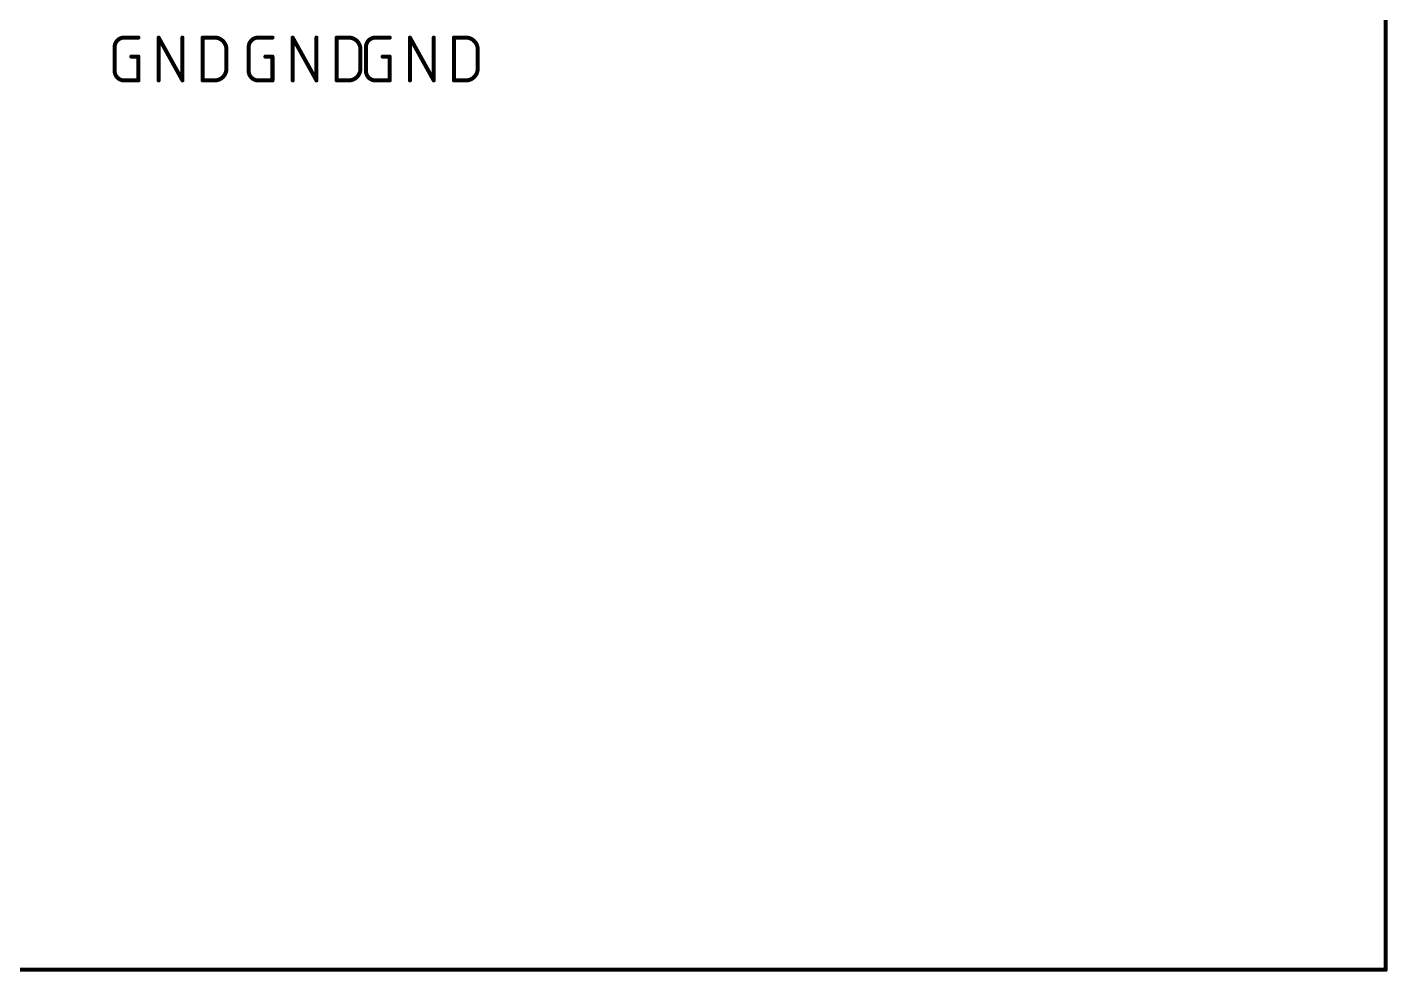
# Model space of a CAD drawing. Extents: x -177 to 163, y -159 to 163.
# Drawn here: x 67.9 to 119.5, y -158.8 to -123 of the extents above; entities that cross this region are included whole.
import ezdxf

# ---------------------------------------------------------------- set-up
doc = ezdxf.new("R2010")
doc.units = 0
doc.layers.add('91', color=122, linetype='CONTINUOUS')
doc.layers.add('96', color=251, linetype='CONTINUOUS')

msp = doc.modelspace()

# ---------------------------------------------------------------- linework, layer by layer
at = {"layer": '91', "const_width": 0.1524}
for points in [[(119.38, -158.75), (119.38, -36.83)], [(33.02, -158.75), (119.38, -158.75)]]:
    msp.add_lwpolyline(points, dxfattribs=at)
at = {"layer": '91', "const_width": 0.0762}
for points in [[(119.3419, -158.75, 1), (119.4181, -158.75)], [(119.38, -158.7881, 1), (119.38, -158.7119)]]:
    msp.add_lwpolyline(points, format="xyb", dxfattribs=at)
at = {"layer": '96'}
for points, const_width in [([(71.5574, -123.3932, 0.4142), (71.1962, -123.7544)], 0.1524), ([(71.2343, -123.7544, 1), (71.1581, -123.7544)], 0.0762), ([(71.1581, -123.7544, 1), (71.2343, -123.7544)], 0.0762), ([(71.5574, -123.3551, 1), (71.5574, -123.4313)], 0.0762), ([(71.5574, -123.4313, 1), (71.5574, -123.3551)], 0.0762), ([(72.0993, -123.4313, 1), (72.0993, -123.3551)], 0.0762), ([(72.9016, -123.3932, 1), (72.8254, -123.3932)], 0.0762), ([(72.8968, -123.3747, 1), (72.8302, -123.4117)], 0.0762), ([(73.8047, -123.3932, 1), (73.7285, -123.3932)], 0.0762), ([(74.569, -123.3932, 1), (74.4928, -123.3932)], 0.0762), ([(74.5309, -123.3551, 1), (74.5309, -123.4313)], 0.0762), ([(75.434, -123.8448, 0.4142), (74.9824, -123.3932)], 0.1524), ([(74.9824, -123.3551, 1), (74.9824, -123.4313)], 0.0762), ([(74.9824, -123.4313, 1), (74.9824, -123.3551)], 0.0762), ([(75.4721, -123.8448, 1), (75.3959, -123.8448)], 0.0762), ([(76.6374, -123.3932, 0.4142), (76.2762, -123.7544)], 0.1524), ([(76.3143, -123.7544, 1), (76.2381, -123.7544)], 0.0762), ([(76.2381, -123.7544, 1), (76.3143, -123.7544)], 0.0762), ([(76.6374, -123.3551, 1), (76.6374, -123.4313)], 0.0762), ([(76.6374, -123.4313, 1), (76.6374, -123.3551)], 0.0762), ([(77.1793, -123.4313, 1), (77.1793, -123.3551)], 0.0762), ([(77.9816, -123.3932, 1), (77.9054, -123.3932)], 0.0762), ([(77.9768, -123.3747, 1), (77.9102, -123.4117)], 0.0762), ([(78.8847, -123.3932, 1), (78.8085, -123.3932)], 0.0762), ([(79.649, -123.3932, 1), (79.5728, -123.3932)], 0.0762), ([(79.6109, -123.3551, 1), (79.6109, -123.4313)], 0.0762), ([(80.514, -123.8448, 0.4142), (80.0624, -123.3932)], 0.1524), ([(80.0624, -123.3551, 1), (80.0624, -123.4313)], 0.0762), ([(80.0624, -123.4313, 1), (80.0624, -123.3551)], 0.0762), ([(80.5521, -123.8448, 1), (80.4759, -123.8448)], 0.0762), ([(81.0824, -123.3932, 0.4142), (80.7212, -123.7544)], 0.1524), ([(80.7593, -123.7544, 1), (80.6831, -123.7544)], 0.0762), ([(80.6831, -123.7544, 1), (80.7593, -123.7544)], 0.0762), ([(81.0824, -123.3551, 1), (81.0824, -123.4313)], 0.0762), ([(81.0824, -123.4313, 1), (81.0824, -123.3551)], 0.0762), ([(81.6243, -123.4313, 1), (81.6243, -123.3551)], 0.0762), ([(82.4266, -123.3932, 1), (82.3504, -123.3932)], 0.0762), ([(82.4218, -123.3747, 1), (82.3552, -123.4117)], 0.0762), ([(83.3297, -123.3932, 1), (83.2535, -123.3932)], 0.0762), ([(84.094, -123.3932, 1), (84.0178, -123.3932)], 0.0762), ([(84.0559, -123.3551, 1), (84.0559, -123.4313)], 0.0762), ([(84.959, -123.8448, 0.4142), (84.5074, -123.3932)], 0.1524), ([(84.5074, -123.3551, 1), (84.5074, -123.4313)], 0.0762), ([(84.5074, -123.4313, 1), (84.5074, -123.3551)], 0.0762), ([(84.9971, -123.8448, 1), (84.9209, -123.8448)], 0.0762), ([(71.8284, -124.0776, 1), (71.8284, -124.1538)], 0.0762), ([(72.1374, -124.1157, 1), (72.0612, -124.1157)], 0.0762), ([(72.0993, -124.1538, 1), (72.0993, -124.0776)], 0.0762), ([(75.3959, -123.8448, 1), (75.4721, -123.8448)], 0.0762), ([(76.9084, -124.0776, 1), (76.9084, -124.1538)], 0.0762), ([(77.2174, -124.1157, 1), (77.1412, -124.1157)], 0.0762), ([(77.1793, -124.1538, 1), (77.1793, -124.0776)], 0.0762), ([(80.4759, -123.8448, 1), (80.5521, -123.8448)], 0.0762), ([(81.3534, -124.0776, 1), (81.3534, -124.1538)], 0.0762), ([(81.6624, -124.1157, 1), (81.5862, -124.1157)], 0.0762), ([(81.6243, -124.1538, 1), (81.6243, -124.0776)], 0.0762), ([(84.9209, -123.8448, 1), (84.9971, -123.8448)], 0.0762), ([(71.1962, -124.6576, 0.4142), (71.5574, -125.0188)], 0.1524), ([(71.2343, -124.6576, 1), (71.1581, -124.6576)], 0.0762), ([(71.1581, -124.6576, 1), (71.2343, -124.6576)], 0.0762), ([(74.9824, -125.0188, 0.4142), (75.434, -124.5672)], 0.1524), ([(75.4721, -124.5672, 1), (75.3959, -124.5672)], 0.0762), ([(75.3959, -124.5672, 1), (75.4721, -124.5672)], 0.0762), ([(76.2762, -124.6576, 0.4142), (76.6374, -125.0188)], 0.1524), ([(76.3143, -124.6576, 1), (76.2381, -124.6576)], 0.0762), ([(76.2381, -124.6576, 1), (76.3143, -124.6576)], 0.0762), ([(80.0624, -125.0188, 0.4142), (80.514, -124.5672)], 0.1524), ([(80.5521, -124.5672, 1), (80.4759, -124.5672)], 0.0762), ([(80.4759, -124.5672, 1), (80.5521, -124.5672)], 0.0762), ([(80.7212, -124.6576, 0.4142), (81.0824, -125.0188)], 0.1524), ([(80.7593, -124.6576, 1), (80.6831, -124.6576)], 0.0762), ([(80.6831, -124.6576, 1), (80.7593, -124.6576)], 0.0762), ([(84.5074, -125.0188, 0.4142), (84.959, -124.5672)], 0.1524), ([(84.9971, -124.5672, 1), (84.9209, -124.5672)], 0.0762), ([(84.9209, -124.5672, 1), (84.9971, -124.5672)], 0.0762), ([(71.5574, -124.9807, 1), (71.5574, -125.0569)], 0.0762), ([(71.5574, -125.0569, 1), (71.5574, -124.9807)], 0.0762), ([(72.0612, -125.0188, 1), (72.1374, -125.0188)], 0.0762), ([(72.0993, -125.0569, 1), (72.0993, -124.9807)], 0.0762), ([(72.8254, -125.0188, 1), (72.9016, -125.0188)], 0.0762), ([(73.7285, -125.0188, 1), (73.8047, -125.0188)], 0.0762), ([(73.7333, -125.0373, 1), (73.7999, -125.0003)], 0.0762), ([(74.5309, -124.9807, 1), (74.5309, -125.0569)], 0.0762), ([(74.4928, -125.0188, 1), (74.569, -125.0188)], 0.0762), ([(74.9824, -124.9807, 1), (74.9824, -125.0569)], 0.0762), ([(74.9824, -125.0569, 1), (74.9824, -124.9807)], 0.0762), ([(76.6374, -124.9807, 1), (76.6374, -125.0569)], 0.0762), ([(76.6374, -125.0569, 1), (76.6374, -124.9807)], 0.0762), ([(77.1412, -125.0188, 1), (77.2174, -125.0188)], 0.0762), ([(77.1793, -125.0569, 1), (77.1793, -124.9807)], 0.0762), ([(77.9054, -125.0188, 1), (77.9816, -125.0188)], 0.0762), ([(78.8085, -125.0188, 1), (78.8847, -125.0188)], 0.0762), ([(78.8133, -125.0373, 1), (78.8799, -125.0003)], 0.0762), ([(79.6109, -124.9807, 1), (79.6109, -125.0569)], 0.0762), ([(79.5728, -125.0188, 1), (79.649, -125.0188)], 0.0762), ([(80.0624, -124.9807, 1), (80.0624, -125.0569)], 0.0762), ([(80.0624, -125.0569, 1), (80.0624, -124.9807)], 0.0762), ([(81.0824, -124.9807, 1), (81.0824, -125.0569)], 0.0762), ([(81.0824, -125.0569, 1), (81.0824, -124.9807)], 0.0762), ([(81.5862, -125.0188, 1), (81.6624, -125.0188)], 0.0762), ([(81.6243, -125.0569, 1), (81.6243, -124.9807)], 0.0762), ([(82.3504, -125.0188, 1), (82.4266, -125.0188)], 0.0762), ([(83.2535, -125.0188, 1), (83.3297, -125.0188)], 0.0762), ([(83.2583, -125.0373, 1), (83.3249, -125.0003)], 0.0762), ([(84.0559, -124.9807, 1), (84.0559, -125.0569)], 0.0762), ([(84.0178, -125.0188, 1), (84.094, -125.0188)], 0.0762), ([(84.5074, -124.9807, 1), (84.5074, -125.0569)], 0.0762), ([(84.5074, -125.0569, 1), (84.5074, -124.9807)], 0.0762)]:
    msp.add_lwpolyline(points, format="xyb", dxfattribs=dict(at, const_width=const_width))
at = {"layer": '96', "const_width": 0.1524}
for points in [[(71.1962, -124.6576), (71.1962, -123.7544)], [(71.5574, -123.3932), (72.0993, -123.3932)], [(72.8635, -125.0188), (72.8635, -123.3932)], [(72.8635, -123.3932), (73.7666, -125.0188)], [(73.7666, -125.0188), (73.7666, -123.3932)], [(74.5309, -125.0188), (74.5309, -123.3932)], [(74.5309, -123.3932), (74.9824, -123.3932)], [(75.434, -123.8448), (75.434, -124.5672)], [(76.2762, -124.6576), (76.2762, -123.7544)], [(76.6374, -123.3932), (77.1793, -123.3932)], [(77.9435, -125.0188), (77.9435, -123.3932)], [(77.9435, -123.3932), (78.8466, -125.0188)], [(78.8466, -125.0188), (78.8466, -123.3932)], [(79.6109, -125.0188), (79.6109, -123.3932)], [(79.6109, -123.3932), (80.0624, -123.3932)], [(80.514, -123.8448), (80.514, -124.5672)], [(80.7212, -124.6576), (80.7212, -123.7544)], [(81.0824, -123.3932), (81.6243, -123.3932)], [(82.3885, -125.0188), (82.3885, -123.3932)], [(82.3885, -123.3932), (83.2916, -125.0188)], [(83.2916, -125.0188), (83.2916, -123.3932)], [(84.0559, -125.0188), (84.0559, -123.3932)], [(84.0559, -123.3932), (84.5074, -123.3932)], [(84.959, -123.8448), (84.959, -124.5672)], [(71.8284, -124.1157), (72.0993, -124.1157)], [(72.0993, -124.1157), (72.0993, -125.0188)], [(76.9084, -124.1157), (77.1793, -124.1157)], [(77.1793, -124.1157), (77.1793, -125.0188)], [(81.3534, -124.1157), (81.6243, -124.1157)], [(81.6243, -124.1157), (81.6243, -125.0188)], [(72.0993, -125.0188), (71.5574, -125.0188)], [(74.9824, -125.0188), (74.5309, -125.0188)], [(77.1793, -125.0188), (76.6374, -125.0188)], [(80.0624, -125.0188), (79.6109, -125.0188)], [(81.6243, -125.0188), (81.0824, -125.0188)], [(84.5074, -125.0188), (84.0559, -125.0188)]]:
    msp.add_lwpolyline(points, dxfattribs=at)

doc.saveas('drawing.dxf')
